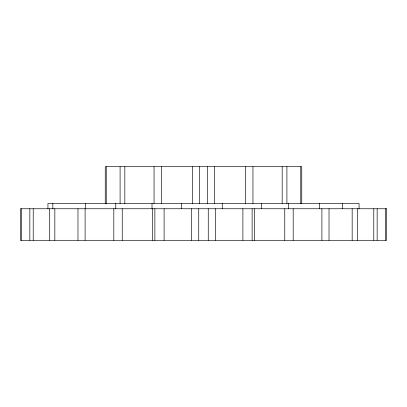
<?xml version="1.0" encoding="UTF-8"?>
<svg xmlns="http://www.w3.org/2000/svg" width="407" height="407" viewBox="0 0 407 407"><rect width="100%" height="100%" fill="white"/><g stroke="black" fill="none" stroke-linecap="round" stroke-linejoin="round"><path stroke-width="0.61" d="M385.505 208.755L385.505 240.298M377.152 208.755L377.152 240.298M373.779 208.755L373.779 240.298M359.06 208.755L359.06 203.5L47.94 203.5L47.94 208.755M357.565 208.755L357.565 240.298M352.162 208.755L352.162 240.298M342.323 203.5L342.323 208.755M329.019 208.755L329.019 240.298M321.901 208.755L321.901 240.298M319.424 203.5L319.424 208.755M301.755 203.5L301.755 166.702L105.245 166.702L105.245 203.5M300.753 166.702L300.753 203.5M293.182 208.755L293.182 240.298M288.619 203.5L288.619 208.755M286.91 166.702L286.91 203.5M284.763 208.755L284.763 240.298M282.173 166.702L282.173 203.5M261.584 203.5L261.584 208.755M254.319 208.755L254.319 240.298M252.951 166.702L252.951 203.5M252.131 208.755L252.131 240.298M245.574 166.702L245.574 203.5M242.898 208.755L242.898 240.298M222.253 203.5L222.253 208.755M215.573 208.755L215.573 240.298M214.392 166.702L214.392 203.5M208.257 208.755L208.257 240.298M207.667 166.702L207.667 203.5M199.333 166.702L199.333 203.5M198.743 208.755L198.743 240.298M192.608 166.702L192.608 203.5M191.427 208.755L191.427 240.298M181.644 203.5L181.644 208.755M164.102 208.755L164.102 240.298M161.426 166.702L161.426 203.5M154.869 208.755L154.869 240.298M154.05 166.702L154.05 203.5M152.681 208.755L152.681 240.298M152.015 203.5L152.015 208.755M124.827 166.702L124.827 203.5M122.237 208.755L122.237 240.298M120.09 166.702L120.09 203.5M115.776 203.5L115.776 208.755M113.818 208.755L113.818 240.298M106.247 166.702L106.247 203.5M85.511 203.5L85.511 208.755M85.099 208.755L85.099 240.298M77.981 208.755L77.981 240.298M54.838 208.755L54.838 240.298M52.839 203.5L52.839 208.755M49.435 208.755L49.435 240.298M33.221 208.755L33.221 240.298M29.848 208.755L29.848 240.298M21.495 208.755L21.495 240.298M386.65 208.755L20.35 208.755L20.35 240.298L386.65 240.298L386.65 208.755"/></g></svg>
